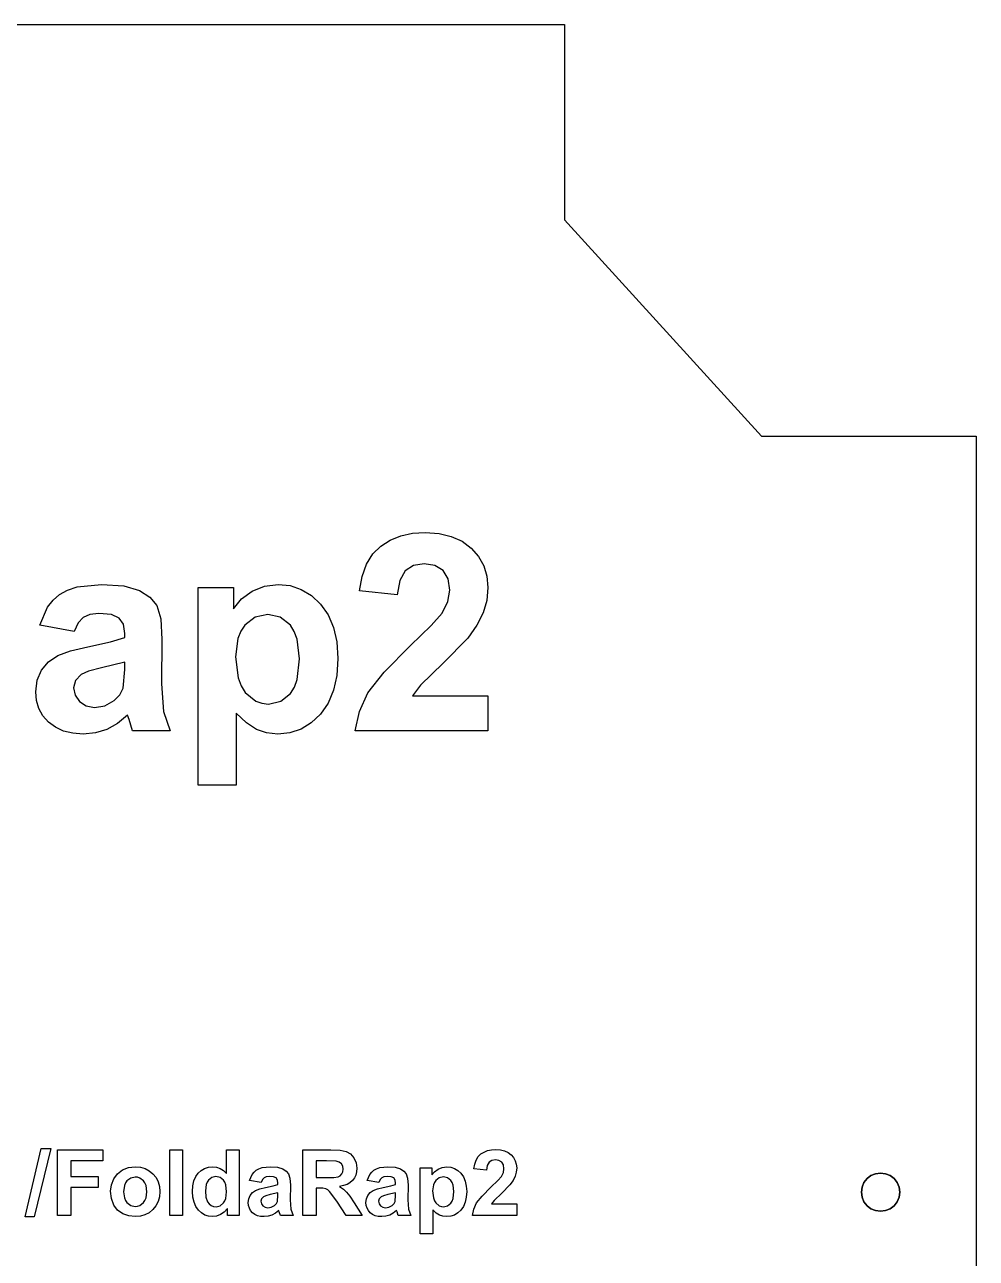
# Model space of a CAD drawing. Header units: metres. Extents: x 29 to 273, y -598 to -354.
# Drawn here: x 173.5 to 272.9, y -482.6 to -353.7 of the extents above; entities that cross this region are included whole.
import ezdxf

# ---------------------------------------------------------------- set-up
doc = ezdxf.new("R2010")
doc.units = ezdxf.units.M

msp = doc.modelspace()

# ---------------------------------------------------------------- linework, layer by layer
at = {"layer": 'COMPONENT0'}
for p, q in [((173.5, -478.3, 20), (175.2, -471.18, 20)), ((176.19, -471.18, 20), (174.47, -478.3, 20)), ((175.2, -471.18, 20), (176.19, -471.18, 20)), ((176.89, -478.18, 20), (176.89, -471.3, 20)), ((176.89, -471.3, 20), (181.61, -471.3, 20)), ((181.61, -471.3, 20), (181.61, -472.46, 20)), ((188.62, -478.18, 20), (188.62, -471.3, 20)), ((188.62, -471.3, 20), (189.94, -471.3, 20)), ((189.94, -471.3, 20), (189.94, -478.18, 20)), ((194.54, -473.78, 20), (194.54, -471.3, 20)), ((194.54, -471.3, 20), (195.86, -471.3, 20)), ((195.86, -471.3, 20), (195.86, -478.18, 20)), ((202.52, -478.18, 20), (202.52, -471.3, 20)), ((202.52, -471.3, 20), (205.45, -471.3, 20)), ((205.45, -471.3, 20), (206.4, -471.34, 20)), ((206.4, -471.34, 20), (207.05, -471.48, 20)), ((207.05, -471.48, 20), (207.5, -471.74, 20)), ((207.5, -471.74, 20), (207.85, -472.14, 20)), ((220.84, -472.02, 20), (221.12, -471.74, 20)), ((221.12, -471.74, 20), (221.44, -471.54, 20)), ((221.44, -471.54, 20), (221.81, -471.39, 20)), ((221.81, -471.39, 20), (222.22, -471.3, 20)), ((222.22, -471.3, 20), (222.67, -471.27, 20)), ((222.67, -471.27, 20), (223.15, -471.3, 20)), ((223.15, -471.3, 20), (223.57, -471.41, 20)), ((223.57, -471.41, 20), (223.95, -471.58, 20)), ((223.95, -471.58, 20), (224.27, -471.82, 20)), ((181.61, -472.46, 20), (178.28, -472.46, 20)), ((178.28, -472.46, 20), (178.28, -474.09, 20)), ((184.31, -473.16, 20), (185.01, -473.08, 20)), ((185.01, -473.08, 20), (185.55, -473.13, 20)), ((192.66, -473.12, 20), (193.1, -473.08, 20)), ((193.1, -473.08, 20), (193.5, -473.13, 20)), ((198.26, -473.17, 20), (199.11, -473.08, 20)), ((199.11, -473.08, 20), (199.88, -473.13, 20)), ((205, -472.46, 20), (203.91, -472.46, 20)), ((203.91, -472.46, 20), (203.91, -474.21, 20)), ((206.01, -472.49, 20), (205, -472.46, 20)), ((206.31, -472.58, 20), (206.01, -472.49, 20)), ((206.54, -472.76, 20), (206.31, -472.58, 20)), ((206.68, -473, 20), (206.54, -472.76, 20)), ((206.72, -473.32, 20), (206.68, -473, 20)), ((207.85, -472.14, 20), (208.08, -472.65, 20)), ((208.08, -472.65, 20), (208.15, -473.23, 20)), ((210.55, -473.17, 20), (211.4, -473.08, 20)), ((211.4, -473.08, 20), (212.17, -473.13, 20)), ((217.07, -473.14, 20), (217.55, -473.08, 20)), ((217.55, -473.08, 20), (217.97, -473.13, 20)), ((220.38, -473.31, 20), (220.47, -472.8, 20)), ((220.47, -472.8, 20), (220.62, -472.37, 20)), ((220.62, -472.37, 20), (220.84, -472.02, 20)), ((221.78, -472.94, 20), (221.69, -473.44, 20)), ((221.97, -472.61, 20), (221.78, -472.94, 20)), ((222.26, -472.43, 20), (221.97, -472.61, 20)), ((222.63, -472.36, 20), (222.26, -472.43, 20)), ((223, -472.42, 20), (222.63, -472.36, 20)), ((223.29, -472.6, 20), (223, -472.42, 20)), ((223.46, -472.89, 20), (223.29, -472.6, 20)), ((223.52, -473.28, 20), (223.46, -472.89, 20)), ((224.27, -471.82, 20), (224.52, -472.11, 20)), ((224.52, -472.11, 20), (224.7, -472.44, 20)), ((224.7, -472.44, 20), (224.81, -472.79, 20)), ((224.81, -472.79, 20), (224.85, -473.19, 20)), ((178.28, -474.09, 20), (181.15, -474.09, 20)), ((181.15, -474.09, 20), (181.15, -475.26, 20)), ((182.52, -474.97, 20), (182.76, -474.35, 20)), ((182.76, -474.35, 20), (183.16, -473.8, 20)), ((183.16, -473.8, 20), (183.68, -473.41, 20)), ((183.68, -473.41, 20), (184.31, -473.16, 20)), ((184.54, -474.26, 20), (184.14, -474.55, 20)), ((185.01, -474.16, 20), (184.54, -474.26, 20)), ((185.26, -474.18, 20), (185.01, -474.16, 20)), ((185.49, -474.26, 20), (185.26, -474.18, 20)), ((185.88, -474.55, 20), (185.49, -474.26, 20)), ((185.55, -473.13, 20), (186.04, -473.27, 20)), ((186.04, -473.27, 20), (186.48, -473.5, 20)), ((186.48, -473.5, 20), (186.86, -473.82, 20)), ((186.86, -473.82, 20), (187.18, -474.21, 20)), ((187.18, -474.21, 20), (187.4, -474.65, 20)), ((191.14, -474.55, 20), (191.33, -474.11, 20)), ((191.33, -474.11, 20), (191.59, -473.74, 20)), ((191.59, -473.74, 20), (191.91, -473.45, 20)), ((191.91, -473.45, 20), (192.26, -473.25, 20)), ((192.26, -473.25, 20), (192.66, -473.12, 20)), ((193.01, -474.19, 20), (192.66, -474.47, 20)), ((193.44, -474.09, 20), (193.01, -474.19, 20)), ((193.88, -474.19, 20), (193.44, -474.09, 20)), ((193.5, -473.13, 20), (193.88, -473.26, 20)), ((193.88, -473.26, 20), (194.22, -473.47, 20)), ((194.24, -474.47, 20), (193.88, -474.19, 20)), ((194.22, -473.47, 20), (194.54, -473.78, 20)), ((196.95, -474.5, 20), (197.23, -473.87, 20)), ((197.23, -473.87, 20), (197.42, -473.63, 20)), ((197.42, -473.63, 20), (197.65, -473.43, 20)), ((197.65, -473.43, 20), (197.92, -473.28, 20)), ((197.92, -473.28, 20), (198.26, -473.17, 20)), ((198.47, -474.23, 20), (198.29, -474.42, 20)), ((198.7, -474.13, 20), (198.47, -474.23, 20)), ((199.02, -474.09, 20), (198.7, -474.13, 20)), ((199.45, -474.13, 20), (199.02, -474.09, 20)), ((199.73, -474.25, 20), (199.45, -474.13, 20)), ((199.87, -474.47, 20), (199.73, -474.25, 20)), ((199.88, -473.13, 20), (200.43, -473.29, 20)), ((200.43, -473.29, 20), (200.79, -473.53, 20)), ((200.79, -473.53, 20), (201.03, -473.82, 20)), ((201.03, -473.82, 20), (201.17, -474.28, 20)), ((201.17, -474.28, 20), (201.21, -475, 20)), ((203.91, -474.21, 20), (204.94, -474.21, 20)), ((204.94, -474.21, 20), (205.75, -474.19, 20)), ((205.75, -474.19, 20), (206.19, -474.12, 20)), ((206.19, -474.12, 20), (206.41, -474.01, 20)), ((206.41, -474.01, 20), (206.58, -473.83, 20)), ((206.58, -473.83, 20), (206.69, -473.6, 20)), ((206.69, -473.6, 20), (206.72, -473.32, 20)), ((207.9, -474.24, 20), (207.7, -474.51, 20)), ((208.04, -473.94, 20), (207.9, -474.24, 20)), ((208.12, -473.6, 20), (208.04, -473.94, 20)), ((208.15, -473.23, 20), (208.12, -473.6, 20)), ((209.24, -474.5, 20), (209.52, -473.87, 20)), ((209.52, -473.87, 20), (209.71, -473.63, 20)), ((209.71, -473.63, 20), (209.94, -473.43, 20)), ((209.94, -473.43, 20), (210.21, -473.28, 20)), ((210.21, -473.28, 20), (210.55, -473.17, 20)), ((210.76, -474.23, 20), (210.58, -474.42, 20)), ((210.99, -474.13, 20), (210.76, -474.23, 20)), ((211.31, -474.09, 20), (210.99, -474.13, 20)), ((211.75, -474.13, 20), (211.31, -474.09, 20)), ((212.02, -474.25, 20), (211.75, -474.13, 20)), ((212.16, -474.47, 20), (212.02, -474.25, 20)), ((212.17, -473.13, 20), (212.72, -473.29, 20)), ((212.72, -473.29, 20), (213.08, -473.53, 20)), ((213.08, -473.53, 20), (213.32, -473.82, 20)), ((213.32, -473.82, 20), (213.46, -474.28, 20)), ((213.46, -474.28, 20), (213.5, -475, 20)), ((214.76, -473.2, 20), (215.99, -473.2, 20)), ((214.76, -480.08, 20), (214.76, -473.2, 20)), ((215.99, -473.2, 20), (215.99, -473.93, 20)), ((215.99, -473.93, 20), (216.28, -473.59, 20)), ((216.28, -473.59, 20), (216.64, -473.32, 20)), ((216.75, -474.22, 20), (216.39, -474.5, 20)), ((216.64, -473.32, 20), (217.07, -473.14, 20)), ((217.19, -474.12, 20), (216.75, -474.22, 20)), ((217.62, -474.22, 20), (217.19, -474.12, 20)), ((217.97, -474.51, 20), (217.62, -474.22, 20)), ((217.97, -473.13, 20), (218.35, -473.25, 20)), ((218.35, -473.25, 20), (218.7, -473.47, 20)), ((218.7, -473.47, 20), (219.02, -473.76, 20)), ((219.02, -473.76, 20), (219.29, -474.14, 20)), ((219.29, -474.14, 20), (219.48, -474.58, 20)), ((221.69, -473.44, 20), (220.38, -473.31, 20)), ((222.88, -474.52, 20), (223.25, -474.09, 20)), ((223.25, -474.09, 20), (223.46, -473.68, 20)), ((223.46, -473.68, 20), (223.52, -473.28, 20)), ((224.68, -474.07, 20), (224.47, -474.5, 20)), ((224.81, -473.64, 20), (224.68, -474.07, 20)), ((224.85, -473.19, 20), (224.81, -473.64, 20)), ((181.15, -475.26, 20), (178.28, -475.26, 20)), ((178.28, -475.26, 20), (178.28, -478.18, 20)), ((182.44, -475.62, 20), (182.52, -474.97, 20)), ((182.52, -476.41, 20), (182.44, -475.62, 20)), ((183.88, -475.03, 20), (183.79, -475.69, 20)), ((183.99, -474.77, 20), (183.88, -475.03, 20)), ((184.14, -474.55, 20), (183.99, -474.77, 20)), ((186.03, -474.77, 20), (185.88, -474.55, 20)), ((186.14, -475.03, 20), (186.03, -474.77, 20)), ((186.23, -475.68, 20), (186.14, -475.03, 20)), ((186.14, -476.34, 20), (186.23, -475.68, 20)), ((187.4, -474.65, 20), (187.54, -475.14, 20)), ((187.54, -475.14, 20), (187.59, -475.67, 20)), ((187.59, -475.67, 20), (187.54, -476.22, 20)), ((190.99, -475.67, 20), (191.03, -475.07, 20)), ((191.03, -476.26, 20), (190.99, -475.67, 20)), ((191.03, -475.07, 20), (191.14, -474.55, 20)), ((192.42, -474.93, 20), (192.34, -475.58, 20)), ((192.34, -475.58, 20), (192.4, -476.27, 20)), ((192.52, -474.67, 20), (192.42, -474.93, 20)), ((192.66, -474.47, 20), (192.52, -474.67, 20)), ((194.37, -474.69, 20), (194.24, -474.47, 20)), ((194.47, -474.97, 20), (194.37, -474.69, 20)), ((194.55, -475.71, 20), (194.47, -474.97, 20)), ((198.15, -474.72, 20), (196.95, -474.5, 20)), ((197.26, -475.77, 20), (197.58, -475.56, 20)), ((197.58, -475.56, 20), (198.03, -475.39, 20)), ((198.03, -475.39, 20), (198.63, -475.25, 20)), ((198.29, -474.42, 20), (198.15, -474.72, 20)), ((198.63, -475.25, 20), (199.42, -475.08, 20)), ((199.42, -475.08, 20), (199.91, -474.93, 20)), ((199.91, -474.8, 20), (199.87, -474.47, 20)), ((199.91, -474.93, 20), (199.91, -474.8, 20)), ((201.21, -475, 20), (201.2, -476.54, 20)), ((204.2, -475.31, 20), (203.91, -475.31, 20)), ((203.91, -475.31, 20), (203.91, -478.18, 20)), ((204.61, -475.33, 20), (204.2, -475.31, 20)), ((204.9, -475.39, 20), (204.61, -475.33, 20)), ((205.11, -475.5, 20), (204.9, -475.39, 20)), ((205.31, -475.67, 20), (205.11, -475.5, 20)), ((206.05, -476.68, 20), (205.31, -475.67, 20)), ((206.76, -475.05, 20), (206.34, -475.14, 20)), ((206.34, -475.14, 20), (206.75, -475.42, 20)), ((206.75, -475.42, 20), (207.08, -475.72, 20)), ((207.13, -474.92, 20), (206.76, -475.05, 20)), ((207.44, -474.74, 20), (207.13, -474.92, 20)), ((207.7, -474.51, 20), (207.44, -474.74, 20)), ((210.44, -474.72, 20), (209.24, -474.5, 20)), ((209.55, -475.77, 20), (209.87, -475.56, 20)), ((209.87, -475.56, 20), (210.32, -475.39, 20)), ((210.32, -475.39, 20), (210.92, -475.25, 20)), ((210.58, -474.42, 20), (210.44, -474.72, 20)), ((210.92, -475.25, 20), (211.71, -475.08, 20)), ((211.71, -475.08, 20), (212.2, -474.93, 20)), ((212.2, -474.8, 20), (212.16, -474.47, 20)), ((212.2, -474.93, 20), (212.2, -474.8, 20)), ((213.5, -475, 20), (213.49, -476.54, 20)), ((216.15, -474.96, 20), (216.07, -475.6, 20)), ((216.07, -475.6, 20), (216.15, -476.33, 20)), ((216.25, -474.71, 20), (216.15, -474.96, 20)), ((216.39, -474.5, 20), (216.25, -474.71, 20)), ((218.11, -474.72, 20), (217.97, -474.51, 20)), ((218.21, -474.99, 20), (218.11, -474.72, 20)), ((218.28, -475.67, 20), (218.21, -474.99, 20)), ((218.21, -476.39, 20), (218.28, -475.67, 20)), ((219.48, -474.58, 20), (219.59, -475.09, 20)), ((219.59, -475.09, 20), (219.63, -475.66, 20)), ((219.63, -475.66, 20), (219.59, -476.25, 20)), ((221.23, -476.14, 20), (222.16, -475.21, 20)), ((222.16, -475.21, 20), (222.88, -474.52, 20)), ((224.15, -474.95, 20), (223.29, -475.83, 20)), ((224.47, -474.5, 20), (224.15, -474.95, 20)), ((182.76, -477.08, 20), (182.52, -476.41, 20)), ((183.79, -475.69, 20), (183.88, -476.34, 20)), ((183.88, -476.34, 20), (183.99, -476.61, 20)), ((183.99, -476.61, 20), (184.14, -476.82, 20)), ((184.14, -476.82, 20), (184.54, -477.12, 20)), ((185.49, -477.12, 20), (185.88, -476.82, 20)), ((185.88, -476.82, 20), (186.03, -476.6, 20)), ((186.03, -476.6, 20), (186.14, -476.34, 20)), ((187.4, -476.71, 20), (187.17, -477.15, 20)), ((187.54, -476.22, 20), (187.4, -476.71, 20)), ((191.15, -476.77, 20), (191.03, -476.26, 20)), ((191.34, -477.22, 20), (191.15, -476.77, 20)), ((192.4, -476.27, 20), (192.56, -476.74, 20)), ((192.56, -476.74, 20), (192.74, -476.96, 20)), ((192.74, -476.96, 20), (192.94, -477.12, 20)), ((193.88, -477.15, 20), (194.23, -476.86, 20)), ((194.23, -476.86, 20), (194.37, -476.65, 20)), ((194.37, -476.65, 20), (194.47, -476.38, 20)), ((194.47, -476.38, 20), (194.55, -475.71, 20)), ((196.82, -476.82, 20), (196.87, -476.42, 20)), ((196.84, -477.13, 20), (196.82, -476.82, 20)), ((196.87, -476.42, 20), (197.02, -476.07, 20)), ((197.02, -476.07, 20), (197.26, -475.77, 20)), ((198.2, -476.43, 20), (198.13, -476.68, 20)), ((198.13, -476.68, 20), (198.19, -476.94, 20)), ((198.19, -476.94, 20), (198.34, -477.16, 20)), ((198.39, -476.22, 20), (198.2, -476.43, 20)), ((198.66, -476.1, 20), (198.39, -476.22, 20)), ((199.11, -475.99, 20), (198.66, -476.1, 20)), ((199.91, -475.79, 20), (199.11, -475.99, 20)), ((199.55, -477.13, 20), (199.75, -476.93, 20)), ((199.75, -476.93, 20), (199.86, -476.69, 20)), ((199.86, -476.69, 20), (199.91, -476.05, 20)), ((199.91, -476.05, 20), (199.91, -475.79, 20)), ((201.2, -476.54, 20), (201.26, -477.51, 20)), ((207.05, -478.18, 20), (206.05, -476.68, 20)), ((207.08, -475.72, 20), (207.43, -476.16, 20)), ((207.43, -476.16, 20), (207.87, -476.84, 20)), ((207.87, -476.84, 20), (208.71, -478.18, 20)), ((209.11, -476.82, 20), (209.16, -476.42, 20)), ((209.13, -477.13, 20), (209.11, -476.82, 20)), ((209.16, -476.42, 20), (209.31, -476.07, 20)), ((209.31, -476.07, 20), (209.55, -475.77, 20)), ((210.49, -476.43, 20), (210.43, -476.68, 20)), ((210.43, -476.68, 20), (210.48, -476.94, 20)), ((210.48, -476.94, 20), (210.63, -477.16, 20)), ((210.68, -476.22, 20), (210.49, -476.43, 20)), ((210.95, -476.1, 20), (210.68, -476.22, 20)), ((211.4, -475.99, 20), (210.95, -476.1, 20)), ((212.2, -475.79, 20), (211.4, -475.99, 20)), ((211.84, -477.13, 20), (212.04, -476.93, 20)), ((212.04, -476.93, 20), (212.15, -476.69, 20)), ((212.15, -476.69, 20), (212.2, -476.05, 20)), ((212.2, -476.05, 20), (212.2, -475.79, 20)), ((213.49, -476.54, 20), (213.55, -477.51, 20)), ((216.15, -476.33, 20), (216.26, -476.62, 20)), ((216.26, -476.62, 20), (216.4, -476.85, 20)), ((216.4, -476.85, 20), (216.77, -477.15, 20)), ((217.64, -477.15, 20), (217.98, -476.88, 20)), ((217.98, -476.88, 20), (218.11, -476.66, 20)), ((218.11, -476.66, 20), (218.21, -476.39, 20)), ((219.47, -476.77, 20), (219.28, -477.22, 20)), ((219.59, -476.25, 20), (219.47, -476.77, 20)), ((220.37, -477.5, 20), (220.67, -476.86, 20)), ((220.67, -476.86, 20), (221.23, -476.14, 20)), ((222.5, -476.59, 20), (222.23, -476.96, 20)), ((222.23, -476.96, 20), (224.85, -476.96, 20)), ((223.29, -475.83, 20), (222.5, -476.59, 20)), ((224.85, -476.96, 20), (224.85, -478.18, 20)), ((178.28, -478.18, 20), (176.89, -478.18, 20)), ((183.16, -477.6, 20), (182.76, -477.08, 20)), ((183.71, -477.98, 20), (183.16, -477.6, 20)), ((184.35, -478.22, 20), (183.71, -477.98, 20)), ((185.02, -478.29, 20), (184.35, -478.22, 20)), ((184.54, -477.12, 20), (185.01, -477.22, 20)), ((185.01, -477.22, 20), (185.26, -477.19, 20)), ((185.55, -478.25, 20), (185.02, -478.29, 20)), ((185.26, -477.19, 20), (185.49, -477.12, 20)), ((186.03, -478.11, 20), (185.55, -478.25, 20)), ((186.47, -477.88, 20), (186.03, -478.11, 20)), ((186.86, -477.55, 20), (186.47, -477.88, 20)), ((187.17, -477.15, 20), (186.86, -477.55, 20)), ((189.94, -478.18, 20), (188.62, -478.18, 20)), ((191.61, -477.6, 20), (191.34, -477.22, 20)), ((191.93, -477.9, 20), (191.61, -477.6, 20)), ((192.28, -478.12, 20), (191.93, -477.9, 20)), ((192.66, -478.25, 20), (192.28, -478.12, 20)), ((193.08, -478.29, 20), (192.66, -478.25, 20)), ((192.94, -477.12, 20), (193.18, -477.22, 20)), ((193.5, -478.24, 20), (193.08, -478.29, 20)), ((193.18, -477.22, 20), (193.45, -477.25, 20)), ((193.45, -477.25, 20), (193.88, -477.15, 20)), ((193.92, -478.08, 20), (193.5, -478.24, 20)), ((194.3, -477.82, 20), (193.92, -478.08, 20)), ((194.64, -477.45, 20), (194.3, -477.82, 20)), ((194.64, -478.18, 20), (194.64, -477.45, 20)), ((195.86, -478.18, 20), (194.64, -478.18, 20)), ((196.93, -477.4, 20), (196.84, -477.13, 20)), ((197.06, -477.65, 20), (196.93, -477.4, 20)), ((197.26, -477.88, 20), (197.06, -477.65, 20)), ((197.5, -478.06, 20), (197.26, -477.88, 20)), ((197.78, -478.19, 20), (197.5, -478.06, 20)), ((198.11, -478.27, 20), (197.78, -478.19, 20)), ((198.34, -477.16, 20), (198.58, -477.31, 20)), ((198.9, -478.25, 20), (198.47, -478.29, 20)), ((198.58, -477.31, 20), (198.87, -477.36, 20)), ((198.87, -477.36, 20), (199.22, -477.31, 20)), ((199.29, -478.13, 20), (198.9, -478.25, 20)), ((199.22, -477.31, 20), (199.55, -477.13, 20)), ((199.67, -477.92, 20), (199.29, -478.13, 20)), ((200.02, -477.64, 20), (199.67, -477.92, 20)), ((200.06, -477.79, 20), (200.02, -477.64, 20)), ((200.19, -478.18, 20), (200.06, -477.79, 20)), ((201.5, -478.18, 20), (200.19, -478.18, 20)), ((201.26, -477.51, 20), (201.5, -478.18, 20)), ((203.91, -478.18, 20), (202.52, -478.18, 20)), ((208.71, -478.18, 20), (207.05, -478.18, 20)), ((209.22, -477.4, 20), (209.13, -477.13, 20)), ((209.36, -477.65, 20), (209.22, -477.4, 20)), ((209.55, -477.88, 20), (209.36, -477.65, 20)), ((209.79, -478.06, 20), (209.55, -477.88, 20)), ((210.08, -478.19, 20), (209.79, -478.06, 20)), ((210.4, -478.27, 20), (210.08, -478.19, 20)), ((210.63, -477.16, 20), (210.87, -477.31, 20)), ((211.19, -478.25, 20), (210.76, -478.29, 20)), ((210.87, -477.31, 20), (211.16, -477.36, 20)), ((211.16, -477.36, 20), (211.51, -477.31, 20)), ((211.59, -478.13, 20), (211.19, -478.25, 20)), ((211.51, -477.31, 20), (211.84, -477.13, 20)), ((211.96, -477.92, 20), (211.59, -478.13, 20)), ((212.31, -477.64, 20), (211.96, -477.92, 20)), ((212.36, -477.79, 20), (212.31, -477.64, 20)), ((212.48, -478.18, 20), (212.36, -477.79, 20)), ((213.79, -478.18, 20), (212.48, -478.18, 20)), ((213.55, -477.51, 20), (213.79, -478.18, 20)), ((216.44, -477.91, 20), (216.08, -477.57, 20)), ((216.08, -477.57, 20), (216.08, -480.08, 20)), ((216.79, -478.13, 20), (216.44, -477.91, 20)), ((216.77, -477.15, 20), (216.98, -477.22, 20)), ((217.14, -478.25, 20), (216.79, -478.13, 20)), ((216.98, -477.22, 20), (217.21, -477.25, 20)), ((217.54, -478.29, 20), (217.14, -478.25, 20)), ((217.21, -477.25, 20), (217.64, -477.15, 20)), ((217.96, -478.25, 20), (217.54, -478.29, 20)), ((218.34, -478.12, 20), (217.96, -478.25, 20)), ((218.7, -477.9, 20), (218.34, -478.12, 20)), ((219.02, -477.6, 20), (218.7, -477.9, 20)), ((219.28, -477.22, 20), (219.02, -477.6, 20)), ((220.22, -478.18, 20), (220.37, -477.5, 20)), ((224.85, -478.18, 20), (220.22, -478.18, 20)), ((174.47, -478.3, 20), (173.5, -478.3, 20)), ((198.47, -478.29, 20), (198.11, -478.27, 20)), ((210.76, -478.29, 20), (210.4, -478.27, 20)), ((216.08, -480.08, 20), (214.76, -480.08, 20))]:
    msp.add_line(p, q, dxfattribs=at)
at = {"layer": 'COMPONENT1'}
for p, q in [((211.63, -407.59, 20), (212.74, -407.15, 20)), ((212.74, -407.15, 20), (213.96, -406.88, 20)), ((213.96, -406.88, 20), (215.29, -406.79, 20)), ((215.29, -406.79, 20), (216.74, -406.89, 20)), ((216.74, -406.89, 20), (218.02, -407.2, 20)), ((218.02, -407.2, 20), (219.14, -407.72, 20)), ((209.81, -409.04, 20), (210.65, -408.21, 20)), ((210.65, -408.21, 20), (211.63, -407.59, 20)), ((219.14, -407.72, 20), (220.1, -408.44, 20)), ((220.1, -408.44, 20), (220.86, -409.31, 20)), ((209.16, -410.1, 20), (209.81, -409.04, 20)), ((220.86, -409.31, 20), (221.41, -410.29, 20)), ((208.7, -411.38, 20), (209.16, -410.1, 20)), ((213.22, -410.82, 20), (212.65, -411.81, 20)), ((214.08, -410.26, 20), (213.22, -410.82, 20)), ((215.2, -410.07, 20), (214.08, -410.26, 20)), ((216.31, -410.25, 20), (215.2, -410.07, 20)), ((217.16, -410.78, 20), (216.31, -410.25, 20)), ((217.69, -411.65, 20), (217.16, -410.78, 20)), ((221.41, -410.29, 20), (221.73, -411.36, 20)), ((177.94, -412.81, 20), (178.95, -412.49, 20)), ((178.95, -412.49, 20), (181.5, -412.23, 20)), ((181.5, -412.23, 20), (183.81, -412.38, 20)), ((183.81, -412.38, 20), (185.45, -412.85, 20)), ((197.22, -412.93, 20), (198.52, -412.4, 20)), ((198.52, -412.4, 20), (199.94, -412.23, 20)), ((199.94, -412.23, 20), (201.2, -412.35, 20)), ((201.2, -412.35, 20), (202.35, -412.74, 20)), ((208.43, -412.9, 20), (208.7, -411.38, 20)), ((212.65, -411.81, 20), (212.38, -413.3, 20)), ((217.87, -412.82, 20), (217.69, -411.65, 20)), ((221.73, -411.36, 20), (221.84, -412.54, 20)), ((176.43, -413.86, 20), (177.11, -413.27, 20)), ((177.11, -413.27, 20), (177.94, -412.81, 20)), ((185.45, -412.85, 20), (186.55, -413.56, 20)), ((186.55, -413.56, 20), (187.27, -414.44, 20)), ((191.59, -412.56, 20), (195.28, -412.56, 20)), ((191.59, -433.21, 20), (191.59, -412.56, 20)), ((195.28, -412.56, 20), (195.28, -414.76, 20)), ((195.28, -414.76, 20), (196.12, -413.74, 20)), ((196.12, -413.74, 20), (197.22, -412.93, 20)), ((202.35, -412.74, 20), (203.41, -413.37, 20)), ((203.41, -413.37, 20), (204.36, -414.27, 20)), ((212.38, -413.3, 20), (208.43, -412.9, 20)), ((217.67, -414.02, 20), (217.87, -412.82, 20)), ((221.84, -412.54, 20), (221.72, -413.9, 20)), ((175.03, -416.48, 20), (175.85, -414.59, 20)), ((175.85, -414.59, 20), (176.43, -413.86, 20)), ((187.27, -414.44, 20), (187.67, -415.81, 20)), ((204.36, -414.27, 20), (205.16, -415.39, 20)), ((217.05, -415.24, 20), (217.67, -414.02, 20)), ((221.72, -413.9, 20), (221.34, -415.19, 20)), ((179.04, -416.24, 20), (178.62, -417.13, 20)), ((179.58, -415.67, 20), (179.04, -416.24, 20)), ((180.28, -415.36, 20), (179.58, -415.67, 20)), ((181.22, -415.25, 20), (180.28, -415.36, 20)), ((182.54, -415.38, 20), (181.22, -415.25, 20)), ((183.35, -415.74, 20), (182.54, -415.38, 20)), ((183.77, -416.39, 20), (183.35, -415.74, 20)), ((187.67, -415.81, 20), (187.8, -417.99, 20)), ((197.54, -415.63, 20), (196.46, -416.47, 20)), ((198.87, -415.35, 20), (197.54, -415.63, 20)), ((200.15, -415.64, 20), (198.87, -415.35, 20)), ((201.21, -416.49, 20), (200.15, -415.64, 20)), ((205.16, -415.39, 20), (205.73, -416.71, 20)), ((215.93, -416.53, 20), (217.05, -415.24, 20)), ((221.34, -415.19, 20), (220.7, -416.48, 20)), ((178.62, -417.13, 20), (175.03, -416.48, 20)), ((183.91, -417.37, 20), (183.77, -416.39, 20)), ((183.91, -417.76, 20), (183.91, -417.37, 20)), ((196.04, -417.1, 20), (195.74, -417.86, 20)), ((196.46, -416.47, 20), (196.04, -417.1, 20)), ((201.62, -417.14, 20), (201.21, -416.49, 20)), ((201.92, -417.94, 20), (201.62, -417.14, 20)), ((205.73, -416.71, 20), (206.07, -418.23, 20)), ((213.77, -418.62, 20), (215.93, -416.53, 20)), ((220.7, -416.48, 20), (219.76, -417.83, 20)), ((178.25, -419.16, 20), (180.07, -418.73, 20)), ((180.07, -418.73, 20), (182.42, -418.23, 20)), ((182.42, -418.23, 20), (183.91, -417.76, 20)), ((187.8, -417.99, 20), (187.76, -422.61, 20)), ((195.74, -417.86, 20), (195.5, -419.79, 20)), ((202.15, -419.99, 20), (201.92, -417.94, 20)), ((206.07, -418.23, 20), (206.18, -419.96, 20)), ((211, -421.4, 20), (213.77, -418.62, 20)), ((219.76, -417.83, 20), (217.17, -420.47, 20)), ((175.95, -420.3, 20), (176.92, -419.66, 20)), ((176.92, -419.66, 20), (178.25, -419.16, 20)), ((195.5, -419.79, 20), (195.75, -421.98, 20)), ((201.92, -422.15, 20), (202.15, -419.99, 20)), ((206.18, -419.96, 20), (206.07, -421.73, 20)), ((174.77, -422.24, 20), (175.22, -421.18, 20)), ((175.22, -421.18, 20), (175.95, -420.3, 20)), ((180.14, -421.29, 20), (179.35, -421.63, 20)), ((181.5, -420.94, 20), (180.14, -421.29, 20)), ((183.91, -420.34, 20), (181.5, -420.94, 20)), ((183.76, -423.06, 20), (183.91, -421.13, 20)), ((183.91, -421.13, 20), (183.91, -420.34, 20)), ((209.32, -423.57, 20), (211, -421.4, 20)), ((217.17, -420.47, 20), (214.79, -422.75, 20)), ((174.62, -423.44, 20), (174.77, -422.24, 20)), ((178.77, -422.26, 20), (178.58, -423.03, 20)), ((179.35, -421.63, 20), (178.77, -422.26, 20)), ((187.76, -422.61, 20), (187.95, -425.51, 20)), ((195.75, -421.98, 20), (196.07, -422.83, 20)), ((196.07, -422.83, 20), (196.5, -423.51, 20)), ((201.64, -422.97, 20), (201.92, -422.15, 20)), ((206.07, -421.73, 20), (205.72, -423.29, 20)), ((214.79, -422.75, 20), (213.98, -423.85, 20)), ((174.7, -424.35, 20), (174.62, -423.44, 20)), ((178.58, -423.03, 20), (178.73, -423.8, 20)), ((178.73, -423.8, 20), (179.2, -424.47, 20)), ((182.81, -424.37, 20), (183.41, -423.77, 20)), ((183.41, -423.77, 20), (183.76, -423.06, 20)), ((196.5, -423.51, 20), (197.61, -424.42, 20)), ((200.21, -424.44, 20), (201.24, -423.61, 20)), ((201.24, -423.61, 20), (201.64, -422.97, 20)), ((205.72, -423.29, 20), (205.15, -424.64, 20)), ((208.42, -425.49, 20), (209.32, -423.57, 20)), ((213.98, -423.85, 20), (221.84, -423.85, 20)), ((221.84, -423.85, 20), (221.84, -427.52, 20)), ((174.95, -425.19, 20), (174.7, -424.35, 20)), ((175.37, -425.94, 20), (174.95, -425.19, 20)), ((179.2, -424.47, 20), (179.9, -424.92, 20)), ((179.9, -424.92, 20), (180.77, -425.07, 20)), ((180.77, -425.07, 20), (181.82, -424.9, 20)), ((181.82, -424.9, 20), (182.81, -424.37, 20)), ((197.61, -424.42, 20), (198.25, -424.64, 20)), ((198.25, -424.64, 20), (198.94, -424.72, 20)), ((198.94, -424.72, 20), (200.21, -424.44, 20)), ((205.15, -424.64, 20), (204.35, -425.78, 20)), ((175.95, -426.61, 20), (175.37, -425.94, 20)), ((176.68, -427.15, 20), (175.95, -426.61, 20)), ((184.22, -425.89, 20), (183.17, -426.75, 20)), ((184.36, -426.35, 20), (184.22, -425.89, 20)), ((184.74, -427.52, 20), (184.36, -426.35, 20)), ((187.95, -425.51, 20), (188.66, -427.52, 20)), ((196.63, -426.7, 20), (195.55, -425.68, 20)), ((195.55, -425.68, 20), (195.55, -433.21, 20)), ((197.67, -427.37, 20), (196.63, -426.7, 20)), ((203.39, -426.69, 20), (202.33, -427.34, 20)), ((204.35, -425.78, 20), (203.39, -426.69, 20)), ((207.97, -427.52, 20), (208.42, -425.49, 20)), ((177.52, -427.55, 20), (176.68, -427.15, 20)), ((178.5, -427.78, 20), (177.52, -427.55, 20)), ((179.59, -427.86, 20), (178.5, -427.78, 20)), ((180.86, -427.74, 20), (179.59, -427.86, 20)), ((182.05, -427.37, 20), (180.86, -427.74, 20)), ((183.17, -426.75, 20), (182.05, -427.37, 20)), ((188.66, -427.52, 20), (184.74, -427.52, 20)), ((198.73, -427.74, 20), (197.67, -427.37, 20)), ((199.91, -427.86, 20), (198.73, -427.74, 20)), ((201.17, -427.73, 20), (199.91, -427.86, 20)), ((202.33, -427.34, 20), (201.17, -427.73, 20)), ((221.84, -427.52, 20), (207.97, -427.52, 20)), ((195.55, -433.21, 20), (191.59, -433.21, 20))]:
    msp.add_line(p, q, dxfattribs=at)
at = {"layer": 'GROUP0'}
for points in [[(71.85, -376.17, 20), (71.85, -353.73, 20), (229.85, -353.73, 20), (229.85, -374.12, 20), (250.41, -396.73, 20), (272.85, -396.73, 20), (272.85, -554.73, 20), (252.47, -554.73, 20), (229.85, -575.29, 20), (229.85, -597.73, 20), (71.85, -597.73, 20), (71.85, -577.35, 20), (51.3, -554.73, 20), (28.85, -554.73, 20), (28.85, -396.73, 20), (49.24, -396.73, 20), (71.85, -376.17, 20)], [(261.12, -474.73, 20), (260.92, -475.21, 20), (260.85, -475.73, 20), (260.92, -476.25, 20), (261.12, -476.73, 20), (261.44, -477.15, 20), (261.85, -477.46, 20), (262.34, -477.66, 20), (262.85, -477.73, 20), (263.37, -477.66, 20), (263.85, -477.46, 20), (264.27, -477.15, 20), (264.59, -476.73, 20), (264.79, -476.25, 20), (264.85, -475.73, 20), (264.79, -475.21, 20), (264.59, -474.73, 20), (264.27, -474.32, 20), (263.85, -474, 20), (263.37, -473.8, 20), (262.85, -473.73, 20), (262.34, -473.8, 20), (261.85, -474, 20), (261.44, -474.32, 20), (261.12, -474.73, 20)], [(260.92, -475.21, 20), (261.12, -474.73, 20), (261.44, -474.32, 20), (261.85, -474, 20), (262.34, -473.8, 20), (262.85, -473.73, 20), (263.37, -473.8, 20), (263.85, -474, 20), (264.27, -474.32, 20), (264.59, -474.73, 20), (264.79, -475.21, 20), (264.85, -475.73, 20), (264.79, -476.25, 20), (264.59, -476.73, 20), (264.27, -477.15, 20), (263.85, -477.46, 20), (263.37, -477.66, 20), (262.85, -477.73, 20), (262.34, -477.66, 20), (261.85, -477.46, 20), (261.44, -477.15, 20), (261.12, -476.73, 20), (260.92, -476.25, 20), (260.85, -475.73, 20), (260.92, -475.21, 20)]]:
    msp.add_polyline3d(points, dxfattribs=at)

doc.saveas('drawing.dxf')
